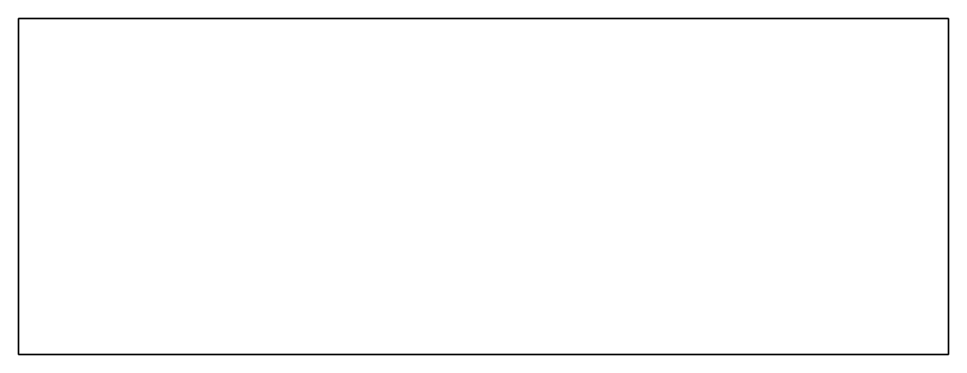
# Model space of a CAD drawing. Header units: millimetres. Extents: x -181 to -12, y -61 to 0.
import ezdxf

# ---------------------------------------------------------------- set-up
doc = ezdxf.new("R2010")
doc.units = ezdxf.units.MM
doc.layers.get('0').update_dxf_attribs({"linetype": 'CONTINUOUS'})

msp = doc.modelspace()

# ---------------------------------------------------------------- linework, layer by layer
for points in [[(-181.15, 0), (-181.15, -61), (-11.98, -61), (-11.98, 0)], [(-181.15, 0), (-11.98, 0), (-11.98, -61), (-181.15, -61)]]:
    msp.add_lwpolyline(points, close=True)

doc.saveas('drawing.dxf')
